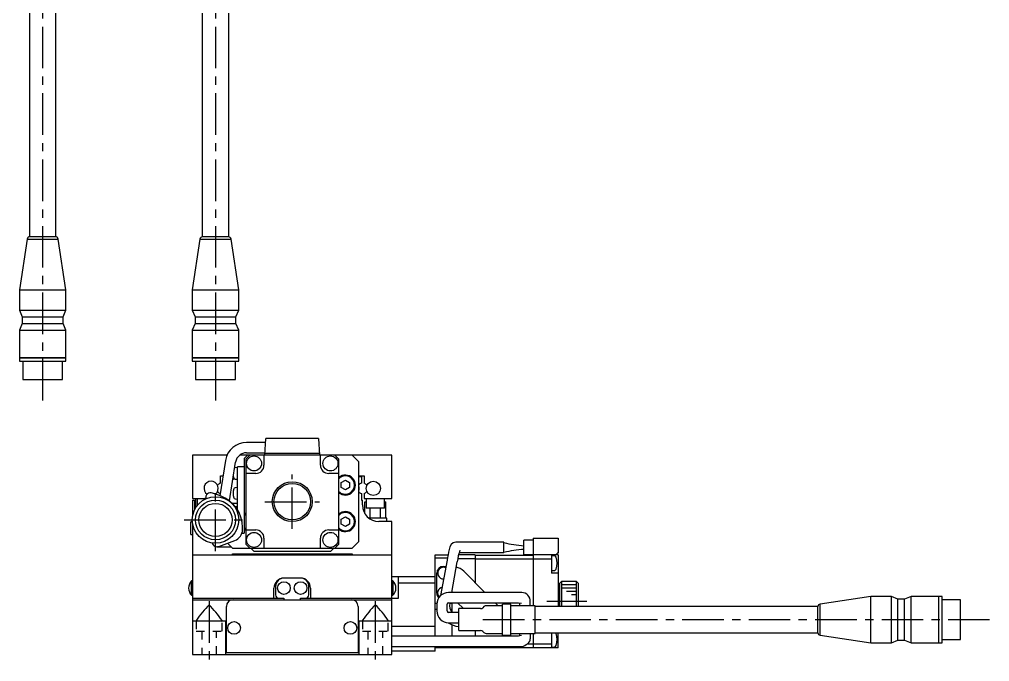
# Model space of a CAD drawing. Extents: x -257 to 411, y 17 to 424.
# Drawn here: x -220.7 to 71.3, y 24.2 to 217.4 of the extents above; entities that cross this region are included whole.
import ezdxf

# ---------------------------------------------------------------- set-up
doc = ezdxf.new("R2010")
doc.units = 0
doc.header["$LTSCALE"] = 10
doc.linetypes.add('CENTER', pattern=[2, 1.25, -0.25, 0.25, -0.25])
doc.linetypes.add('DOT', pattern=[0.5, 0.25, -0.25])
doc.layers.add('1', color=7, linetype='CONTINUOUS')

msp = doc.modelspace()

# ---------------------------------------------------------------- linework, layer by layer
at = {"layer": '1', "color": 4, "linetype": 'CENTER'}
for p, q in [((-213.65919, 255.239787), (-213.65919, 100.239787)), ((-161.656503, 255.239787), (-161.656503, 100.239787)), ((-138.556503, 64.094641), (-138.556503, 80.494641)), ((-161.656503, 57.394642), (-161.656503, 76.194639)), ((-146.756503, 72.294641), (-130.356503, 72.294641)), ((-171.056502, 66.794641), (-152.256505, 66.794641)), ((-163.556503, 42.342553), (-163.556503, 24.162847)), ((-113.556503, 42.342553), (-113.556503, 24.162847)), ((-49.866024, 42.29464), (-61.916572, 42.29464)), ((-81.175464, 36.79464), (71.28973, 36.79464))]:
    msp.add_line(p, q, dxfattribs=at)
at = {"layer": '1', "color": 7, "linetype": 'CONTINUOUS'}
for p, q in [((-217.65919, 237.096895), (-217.65919, 152.054552)), ((-209.65919, 152.054552), (-209.65919, 237.096895)), ((-165.656503, 237.096895), (-165.656503, 152.054552)), ((-157.656503, 152.054552), (-157.656503, 237.096895)), ((-217.65919, 152.054552), (-209.65919, 152.054552)), ((-165.656503, 152.054552), (-157.656503, 152.054552)), ((-218.343516, 151.330878), (-220.659189, 136.096895)), ((-218.343516, 151.330878), (-208.974864, 151.330878)), ((-206.659191, 136.096895), (-208.974864, 151.330878)), ((-166.340829, 151.330878), (-168.656502, 136.096895)), ((-166.340829, 151.330878), (-156.972178, 151.330878)), ((-154.656504, 136.096895), (-156.972178, 151.330878)), ((-220.659189, 136.096895), (-206.659191, 136.096895)), ((-220.659189, 136.096895), (-220.659189, 129.903896)), ((-206.659191, 129.903896), (-206.659191, 136.096895)), ((-168.656502, 136.096895), (-168.656502, 129.903896)), ((-168.656502, 136.096895), (-154.656504, 136.096895)), ((-154.656504, 129.903896), (-154.656504, 136.096895)), ((-220.659189, 129.903896), (-206.659191, 129.903896)), ((-220.659189, 129.903896), (-219.80919, 127.903896)), ((-207.50919, 127.903896), (-206.659191, 129.903896)), ((-168.656502, 129.903896), (-167.806503, 127.903896)), ((-168.656502, 129.903896), (-154.656504, 129.903896)), ((-155.506503, 127.903896), (-154.656504, 129.903896)), ((-219.80919, 125.903896), (-220.659189, 123.903896)), ((-219.80919, 127.903896), (-207.50919, 127.903896)), ((-219.80919, 127.903896), (-219.80919, 125.903896)), ((-219.80919, 125.903896), (-207.50919, 125.903896)), ((-207.50919, 125.903896), (-207.50919, 127.903896)), ((-206.659191, 123.903896), (-207.50919, 125.903896)), ((-167.806503, 125.903896), (-168.656502, 123.903896)), ((-167.806503, 127.903896), (-167.806503, 125.903896)), ((-167.806503, 127.903896), (-155.506503, 127.903896)), ((-167.806503, 125.903896), (-155.506503, 125.903896)), ((-155.506503, 125.903896), (-155.506503, 127.903896)), ((-154.656504, 123.903896), (-155.506503, 125.903896)), ((-220.659189, 123.903896), (-206.659191, 123.903896)), ((-220.659189, 123.903896), (-220.659189, 115.646896)), ((-206.659191, 115.646896), (-206.659191, 123.903896)), ((-168.656502, 123.903896), (-168.656502, 115.646896)), ((-168.656502, 123.903896), (-154.656504, 123.903896)), ((-154.656504, 115.646896), (-154.656504, 123.903896)), ((-220.659189, 115.646896), (-206.659191, 115.646896)), ((-220.659189, 115.646896), (-220.609189, 115.596896)), ((-220.659189, 115.596896), (-206.659191, 115.596896)), ((-220.659189, 115.596896), (-220.659189, 114.596894)), ((-220.659189, 114.596894), (-206.659191, 114.596894)), ((-219.659188, 114.596894), (-219.659188, 109.096893)), ((-207.659192, 109.096893), (-207.659192, 114.596894)), ((-206.709191, 115.596896), (-206.659191, 115.646896)), ((-206.659191, 114.596894), (-206.659191, 115.596896)), ((-168.656502, 115.646896), (-168.606502, 115.596896)), ((-168.656502, 115.646896), (-154.656504, 115.646896)), ((-168.656502, 115.596896), (-168.656502, 114.596894)), ((-168.656502, 115.596896), (-154.656504, 115.596896)), ((-168.656502, 114.596894), (-154.656504, 114.596894)), ((-167.656501, 114.596894), (-167.656501, 109.096893)), ((-155.656505, 109.096893), (-155.656505, 114.596894)), ((-154.706504, 115.596896), (-154.656504, 115.646896)), ((-154.656504, 114.596894), (-154.656504, 115.596896)), ((-219.659188, 109.096893), (-207.659192, 109.096893)), ((-167.656501, 109.096893), (-155.656505, 109.096893)), ((-146.806503, 86.294641), (-146.456873, 91.294641)), ((-130.656137, 91.294641), (-146.456869, 91.294641)), ((-130.656143, 91.294641), (-130.306503, 86.294641)), ((-146.539033, 90.119641), (-152.286709, 90.119641)), ((-168.556503, 86.294641), (-168.556503, 73.294641)), ((-158.201225, 86.294641), (-168.556503, 86.294641)), ((-158.66864, 84.709972), (-160.351045, 74.087685)), ((-108.556503, 86.29464), (-154.392018, 86.29464)), ((-152.056503, 86.294641), (-153.056503, 85.294641)), ((-153.056503, 85.294641), (-153.056503, 62.794641)), ((-151.356503, 86.294641), (-152.556503, 85.094641)), ((-152.556503, 85.094641), (-152.556503, 59.494641)), ((-152.286709, 87.019641), (-146.755806, 87.019641)), ((-147.056503, 86.294641), (-147.056503, 83.294641)), ((-130.341467, 86.794641), (-146.77154, 86.794641)), ((-130.056503, 83.294641), (-130.056503, 86.294641)), ((-124.556503, 85.094641), (-125.756503, 86.294641)), ((-124.556503, 59.494641), (-124.556503, 85.094641)), ((-118.556503, 84.294641), (-120.556503, 86.294641)), ((-108.556503, 73.29464), (-108.556503, 86.29464)), ((-157.457547, 72.539911), (-155.606806, 84.225025)), ((-155.056503, 82.544641), (-155.739291, 82.484905)), ((-153.056503, 82.794641), (-155.056503, 82.794641)), ((-155.056503, 69.899215), (-155.056503, 82.794641)), ((-118.556503, 60.294641), (-118.556503, 84.294641)), ((-160.156503, 77.830921), (-160.156503, 80.094641)), ((-160.156503, 80.094641), (-159.399637, 80.094641)), ((-156.074752, 79.276392), (-156.450031, 78.901113)), ((-156.255483, 79.794641), (-156.30851, 79.794641)), ((-155.739291, 79.104377), (-155.056503, 79.044641)), ((-149.556503, 80.794641), (-152.556503, 80.794641)), ((-124.556503, 80.794641), (-127.556503, 80.794641)), ((-118.556503, 80.09464), (-116.956503, 80.09464)), ((-117.756503, 79.794641), (-118.556503, 79.794641)), ((-117.756503, 79.794641), (-117.756503, 77.830921)), ((-116.956503, 80.09464), (-116.956503, 77.83092)), ((-155.056503, 76.544641), (-155.739291, 76.484905)), ((-123.806503, 78.016328), (-122.556503, 78.738016)), ((-123.806503, 76.572953), (-123.806503, 78.016328)), ((-122.556503, 75.851265), (-123.806503, 76.572953)), ((-122.556503, 78.738016), (-121.306503, 78.016328)), ((-121.306503, 76.572953), (-122.556503, 75.851265)), ((-121.306503, 78.016328), (-121.306503, 76.572953)), ((-168.556503, 73.294641), (-164.612071, 73.294641)), ((-167.556503, 70.5616), (-167.556503, 73.294641)), ((-167.056503, 71.24885), (-167.056503, 73.294641)), ((-164.612071, 73.14008), (-164.612071, 73.424943)), ((-160.137381, 74.009918), (-162.53194, 74.881466)), ((-155.739291, 73.104377), (-155.056503, 73.044641)), ((-117.756503, 74.758361), (-117.756503, 72.794641)), ((-116.956503, 74.75836), (-116.956503, 73.29464)), ((-116.956503, 73.29464), (-108.556503, 73.29464)), ((-116.306503, 73.29464), (-116.306503, 70.29464)), ((-110.806503, 70.29464), (-110.806503, 73.29464)), ((-168.456503, 72.794641), (-167.956503, 72.794641)), ((-168.456503, 68.455961), (-168.456503, 72.794641)), ((-167.956503, 72.794641), (-167.956503, 69.845867)), ((-156.556503, 71.794641), (-156.574266, 71.776878)), ((-155.056503, 71.794641), (-156.556503, 71.794641)), ((-155.727311, 70.844641), (-155.056503, 70.844641)), ((-117.756503, 72.794641), (-117.456503, 72.794641)), ((-117.456503, 71.294641), (-117.456503, 72.794641)), ((-116.73193, 68.704869), (-116.73193, 72.294641)), ((-116.73193, 72.294641), (-116.306503, 72.294641)), ((-110.806503, 70.29464), (-116.306503, 70.29464)), ((-115.144217, 67.294641), (-115.144217, 70.29464)), ((-111.96879, 67.294641), (-111.96879, 70.29464)), ((-110.806503, 72.294641), (-110.381077, 72.294641)), ((-110.381077, 67.294641), (-110.381077, 72.294641)), ((-123.806503, 67.016328), (-122.556503, 67.738016)), ((-122.556503, 67.738016), (-121.306503, 67.016328)), ((-110.056503, 67.294641), (-115.456503, 67.294641)), ((-110.056503, 66.294641), (-110.056503, 67.294641)), ((-168.630741, 66.194641), (-169.056503, 66.194641)), ((-169.056503, 62.394641), (-169.056503, 66.194641)), ((-168.556503, 65.615664), (-168.556503, 26.29464)), ((-153.524684, 63.918187), (-153.524684, 64.566007)), ((-123.806503, 65.572953), (-123.806503, 67.016328)), ((-122.556503, 64.851265), (-123.806503, 65.572953)), ((-121.306503, 65.572953), (-122.556503, 64.851265)), ((-121.306503, 67.016328), (-121.306503, 65.572953)), ((-108.556503, 66.294641), (-112.456503, 66.294641)), ((-108.556503, 26.29464), (-108.556503, 66.294641)), ((-169.056503, 62.394641), (-168.556503, 62.394641)), ((-153.707171, 62.794641), (-153.056503, 62.794641)), ((-152.556503, 63.794641), (-149.556503, 63.794641)), ((-127.556503, 63.794641), (-124.556503, 63.794641)), ((-161.182686, 58.744641), (-157.006503, 58.744641)), ((-160.652555, 58.838117), (-155.860512, 60.582277)), ((-158.047971, 59.786108), (-156.556503, 58.294641)), ((-152.556503, 59.494641), (-151.356503, 58.294641)), ((-147.056503, 61.294641), (-147.056503, 58.294641)), ((-130.056503, 58.294641), (-130.056503, 61.294641)), ((-125.756503, 58.294641), (-124.556503, 59.494641)), ((-120.556503, 58.294641), (-118.556503, 60.294641)), ((-74.856503, 60.11964), (-89.357741, 60.11964)), ((-74.856503, 56.99464), (-74.856503, 60.11964)), ((-68.856503, 56.29464), (-68.856503, 60.69464)), ((-66.056503, 60.69464), (-68.856503, 60.69464)), ((-66.056503, 61.29464), (-58.556503, 61.29464)), ((-66.056503, 61.29464), (-66.056503, 40.99464)), ((-58.556503, 61.29464), (-58.556503, 56.79464)), ((-168.556503, 56.294641), (-108.556503, 56.294641)), ((-156.556503, 58.294641), (-120.556503, 58.294641)), ((-156.556503, 56.594641), (-120.556503, 56.594641)), ((-156.556503, 56.294641), (-156.556503, 56.594641)), ((-151.056503, 58.294641), (-150.056503, 57.294641)), ((-127.056503, 57.294641), (-150.056503, 57.294641)), ((-127.056503, 57.294641), (-126.056503, 58.294641)), ((-120.556503, 56.594641), (-120.556503, 56.294641)), ((-95.556503, 56.29464), (-91.681942, 56.29464)), ((-95.556503, 31.84464), (-95.556503, 56.29464)), ((-83.556503, 56.29464), (-88.507615, 56.29464)), ((-88.327979, 57.01964), (-74.856503, 57.01964)), ((-83.556503, 56.29464), (-83.556503, 47.951495)), ((-83.556503, 56.19464), (-66.056503, 56.19464)), ((-58.556503, 56.29464), (-68.856503, 56.29464)), ((-60.556503, 56.29464), (-60.556503, 50.79464)), ((-59.571224, 55.95844), (-60.556503, 56.04464)), ((-58.856503, 56.29464), (-58.856503, 56.79464)), ((-58.556503, 56.79464), (-58.856503, 56.79464)), ((-58.556503, 56.29464), (-58.556503, 40.79464)), ((-91.881468, 55.29464), (-95.556503, 55.29464)), ((-91.983516, 54.739905), (-93.893611, 44.04059)), ((-93.056503, 52.79464), (-92.330795, 52.79464)), ((-90.577793, 44.974942), (-88.931766, 54.195091)), ((-83.556503, 55.09464), (-88.762999, 55.09464)), ((-83.556503, 55.053219), (-66.056503, 55.053219)), ((-66.056503, 55.09464), (-60.556503, 55.09464)), ((-108.556503, 49.79464), (-95.556503, 49.79464)), ((-106.556503, 43.29464), (-106.556503, 49.79464)), ((-95.056503, 44.79464), (-95.056503, 50.79464)), ((-86.935183, 51.330174), (-80.579951, 44.974942)), ((-60.556503, 51.54464), (-59.571224, 51.630841)), ((-58.556503, 50.79464), (-60.556503, 50.79464)), ((-168.848751, 44.144641), (-168.848751, 48.444641)), ((-168.556503, 48.444641), (-168.848751, 48.444641)), ((-143.556503, 46.794641), (-143.556503, 44.294641)), ((-136.056503, 49.294641), (-141.056503, 49.294641)), ((-133.556503, 44.294641), (-133.556503, 46.794641)), ((-108.264256, 48.444641), (-108.556503, 48.444641)), ((-108.264256, 48.444641), (-108.264256, 44.144641)), ((-95.556503, 47.79464), (-106.556503, 47.79464)), ((-57.556503, 48.29464), (-58.056503, 47.79464)), ((-58.056503, 40.79464), (-58.056503, 47.79464)), ((-57.556503, 48.29464), (-57.556503, 40.79464)), ((-53.056503, 48.29464), (-57.556503, 48.29464)), ((-53.056503, 40.79464), (-53.056503, 48.29464)), ((-52.556503, 47.79464), (-53.056503, 48.29464)), ((-52.556503, 47.79464), (-52.556503, 40.79464)), ((-168.848751, 44.144641), (-168.556503, 44.144641)), ((-144.056503, 43.294641), (-144.056503, 46.294641)), ((-133.056503, 46.294641), (-133.056503, 43.294641)), ((-108.556503, 44.144641), (-108.264256, 44.144641)), ((-70.493425, 44.974942), (-91.493425, 44.974942)), ((-58.056503, 44.79464), (-58.556503, 44.79464)), ((35.529283, 43.794639), (20.2953, 41.478966)), ((35.529283, 29.794641), (35.529283, 43.794639)), ((41.722282, 43.794639), (35.529283, 43.794639)), ((41.722282, 29.794641), (41.722282, 43.794639)), ((43.722282, 42.94464), (41.722282, 43.794639)), ((47.722282, 43.794639), (45.722282, 42.94464)), ((47.722282, 29.794641), (47.722282, 43.794639)), ((55.979282, 43.794639), (47.722282, 43.794639)), ((55.979282, 29.794641), (55.979282, 43.794639)), ((56.029282, 43.744639), (55.979282, 43.794639)), ((56.029282, 29.794641), (56.029282, 43.794639)), ((57.029284, 43.794639), (56.029282, 43.794639)), ((57.029284, 29.794641), (57.029284, 43.794639)), ((-168.556503, 43.294641), (-141.056503, 43.294641)), ((-168.556503, 42.79464), (-108.556503, 42.79464)), ((-141.056503, 43.294641), (-141.056503, 42.79464)), ((-136.056503, 42.79464), (-136.056503, 43.294641)), ((-136.056503, 43.29464), (-106.556503, 43.29464)), ((-95.556503, 41.79464), (-95.024123, 41.79464)), ((-95.043425, 41.424942), (-95.043425, 39.424942)), ((-91.943425, 39.424942), (-91.943425, 41.424942)), ((-91.493425, 41.874942), (-70.493425, 41.874942)), ((-91.158611, 41.721515), (-91.13122, 41.874942)), ((-91.145556, 41.79464), (-90.556503, 41.79464)), ((-90.556503, 41.874942), (-90.556503, 39.152308)), ((-87.013358, 40.09464), (-88.79366, 41.874942)), ((-75.306503, 40.99464), (-80.156503, 40.99464)), ((-77.479951, 41.874942), (-76.599649, 40.99464)), ((-75.306503, 32.09464), (-75.306503, 41.49464)), ((-72.806503, 41.49464), (-75.306503, 41.49464)), ((-72.806503, 32.09464), (-72.806503, 41.49464)), ((-65.470717, 40.99464), (-72.806503, 40.99464)), ((-70.493425, 41.874942), (-69.535342, 41.740485)), ((-70.043425, 40.99464), (-70.043425, 41.852716)), ((-66.943425, 40.99464), (-66.943425, 42.740902)), ((-65.470717, 32.59464), (-65.470717, 40.99464)), ((20.2953, 32.110315), (20.2953, 41.478966)), ((43.722282, 30.64464), (43.722282, 42.94464)), ((45.722282, 42.94464), (43.722282, 42.94464)), ((45.722282, 30.64464), (45.722282, 42.94464)), ((62.529285, 42.794638), (57.029284, 42.794638)), ((62.529285, 30.794642), (62.529285, 42.794638)), ((-158.356503, 26.79464), (-158.356503, 40.79464)), ((-118.756503, 40.79464), (-118.756503, 26.79464)), ((-95.043425, 39.79464), (-95.556503, 39.79464)), ((-88.470717, 38.974942), (-91.493425, 38.974942)), ((-90.556503, 39.79464), (-90.927256, 39.79464)), ((-88.470717, 33.49464), (-88.470717, 40.09464)), ((-81.88493, 40.09464), (-88.470717, 40.09464)), ((-80.86361, 40.701747), (-81.177824, 40.387534)), ((19.571627, 40.79464), (-65.470717, 40.79464)), ((19.571627, 32.79464), (19.571627, 40.79464)), ((-158.356503, 36.29464), (-168.556503, 36.29464)), ((-167.451561, 36.4656), (-167.456503, 36.417161)), ((-167.456503, 36.417161), (-167.298161, 36.29464)), ((-167.410004, 36.592673), (-167.451561, 36.4656)), ((-159.814846, 36.29464), (-159.656503, 36.417163)), ((-159.656503, 36.417163), (-159.678313, 36.528658)), ((-158.556503, 26.29464), (-158.556503, 36.29464)), ((-108.556503, 36.29464), (-118.756503, 36.29464)), ((-118.556503, 36.29464), (-118.556503, 26.29464)), ((-117.439782, 36.512776), (-117.456503, 36.417158)), ((-117.456503, 36.417158), (-117.298161, 36.29464)), ((-117.385523, 36.645781), (-117.439782, 36.512776)), ((-109.814846, 36.29464), (-109.656503, 36.417158)), ((-109.656503, 36.417158), (-109.686641, 36.552121)), ((-91.493425, 35.874942), (-88.470717, 35.874942)), ((-90.556503, 35.270721), (-90.556503, 31.84464)), ((-108.556503, 34.79464), (-95.556503, 34.79464)), ((-88.470717, 33.49464), (-81.88493, 33.49464)), ((-83.556503, 33.49464), (-83.556503, 31.84464)), ((-81.177824, 33.201747), (-80.86361, 32.887534)), ((-80.156503, 32.59464), (-75.306503, 32.59464)), ((-72.806503, 32.59464), (-65.470717, 32.59464)), ((-70.043425, 31.86906), (-70.043425, 32.59464)), ((-66.943425, 32.59464), (-66.943425, 30.978681)), ((-66.056503, 32.59464), (-66.056503, 28.29464)), ((-65.470717, 32.79464), (19.571627, 32.79464)), ((-60.556503, 32.79464), (-60.556503, 28.29464)), ((-58.556503, 28.29464), (-58.556503, 32.79464)), ((-70.493425, 31.84464), (-108.556503, 31.84464)), ((-75.306503, 32.09464), (-72.806503, 32.09464)), ((-69.535342, 31.979098), (-70.493425, 31.84464)), ((-67.642525, 29.536062), (-66.056503, 29.536062)), ((-67.071967, 30.312252), (-67.008602, 30.500347)), ((-67.008602, 30.500347), (-66.966888, 30.690194)), ((-66.966888, 30.690194), (-66.946136, 30.880379)), ((-66.946136, 30.880379), (-66.943425, 30.978681)), ((-66.056503, 29.49464), (-60.556503, 29.49464)), ((20.2953, 32.110315), (35.529283, 29.794641)), ((35.529283, 29.794641), (41.722282, 29.794641)), ((41.722282, 29.794641), (43.722282, 30.64464)), ((43.722282, 30.64464), (45.722282, 30.64464)), ((45.722282, 30.64464), (47.722282, 29.794641)), ((47.722282, 29.794641), (55.979282, 29.794641)), ((55.979282, 29.794641), (56.029282, 29.844641)), ((56.029282, 29.794641), (57.029284, 29.794641)), ((57.029284, 30.794642), (62.529285, 30.794642)), ((-168.556503, 26.29464), (-108.556503, 26.29464)), ((-158.356503, 27.79464), (-158.556503, 27.79464)), ((-118.756503, 26.79464), (-158.356503, 26.79464)), ((-118.556503, 27.79464), (-118.756503, 27.79464)), ((-108.556503, 28.74464), (-70.493425, 28.74464)), ((-95.556503, 27.29464), (-108.556503, 27.29464)), ((-95.556503, 27.29464), (-95.556503, 28.74464)), ((-90.556503, 28.29464), (-95.556503, 28.29464)), ((-90.556503, 28.74464), (-90.556503, 28.29464)), ((-90.556503, 28.39464), (-90.456503, 28.29464)), ((-83.556503, 28.29464), (-90.456503, 28.29464)), ((-83.556503, 28.74464), (-83.556503, 28.29464)), ((-83.556503, 28.39464), (-66.056503, 28.39464)), ((-58.556503, 28.29464), (-66.056503, 28.29464)), ((-60.556503, 28.54464), (-59.571224, 28.630841))]:
    msp.add_line(p, q, dxfattribs=at)
at = {"layer": '1', "color": 9, "linetype": 'CONTINUOUS'}
for p, q in [((-53.056503, 47.29464), (-57.556503, 47.29464)), ((-53.056503, 46.29464), (-57.556503, 46.29464)), ((-53.056503, 45.29464), (-56.056503, 45.29464)), ((-53.056503, 44.29464), (-54.556503, 44.29464))]:
    msp.add_line(p, q, dxfattribs=at)
at = {"layer": '1', "color": 9, "linetype": 'DOT'}
for p, q in [((-167.456503, 36.417293), (-167.456503, 33.29464)), ((-159.656503, 33.29464), (-159.656503, 36.417714)), ((-117.456503, 36.417516), (-117.456503, 33.29464)), ((-109.656503, 33.29464), (-109.656503, 36.417506)), ((-167.456503, 33.29464), (-159.656503, 33.29464)), ((-165.806503, 33.29464), (-165.806503, 26.29464)), ((-161.306503, 26.29464), (-161.306503, 33.29464)), ((-117.456503, 33.29464), (-109.656503, 33.29464)), ((-115.806503, 33.29464), (-115.806503, 26.29464)), ((-111.306503, 26.29464), (-111.306503, 33.29464))]:
    msp.add_line(p, q, dxfattribs=at)
at = {"layer": '1', "color": 7, "linetype": 'CONTINUOUS'}
for centre, radius in [((-150.056503, 83.794641), 2.25), ((-127.056503, 83.794641), 2.25), ((-138.556503, 72.294641), 6), ((-138.556503, 72.294641), 5.5), ((-114.156503, 76.29464), 2.15), ((-161.656503, 66.794641), 6.999999), ((-161.656503, 66.794641), 5.999998), ((-161.656503, 66.794641), 5), ((-150.056503, 60.794641), 2.25), ((-127.056503, 60.794641), 2.25), ((-141.056503, 46.294641), 1.9), ((-136.056503, 46.294641), 1.9), ((-156.056503, 34.29464), 1.9), ((-121.056503, 34.29464), 1.9)]:
    msp.add_circle(centre, radius, dxfattribs=at)
for centre, radius, start, end in [((-217.371273, 151.096894), 1.000002, 106.733256, 166.468302), ((-209.947107, 151.096894), 1.000002, 13.531698, 73.266744), ((-165.368586, 151.096894), 1.000002, 106.733256, 166.468302), ((-157.94442, 151.096894), 1.000002, 13.531698, 73.266744), ((-152.319933, 83.689534), 6.430193, 89.703957, 170.868859), ((-152.319513, 83.689111), 3.330691, 89.435683, 170.74077), ((-155.695713, 81.986807), 0.5, 95, 112.644354), ((-149.556503, 83.294641), 2.5, 270, 0), ((-127.556503, 83.294641), 2.5, 180, 270), ((-151.356503, 80.794641), 5, 189.751624, 195.362549), ((-155.695713, 79.602474), 0.5, 195.362549, 265), ((-122.556503, 77.294641), 3, 228.189685, 131.810315), ((-122.556503, 77.294641), 2.75, 223.341758, 136.658242), ((-162.956503, 76.294641), 2.15, 306.625311, 235.845716), ((-159.756503, 76.294641), 1.5875, 104.594028, 143.220956), ((-151.356503, 74.794641), 5, 164.637451, 195.362549), ((-155.695713, 75.986807), 0.5, 95, 164.637451), ((-117.356503, 76.294641), 1.5875, 104.594029, 139.104554), ((-120.556503, 76.294641), 2.15, 338.471096, 21.528904), ((-117.356503, 76.29464), 1.5875, 36.779043, 75.405971), ((-163.062071, 73.424943), 1.55, 70, 190.166304), ((-159.756503, 76.294641), 1.5875, 216.779043, 252.232389), ((-163.574684, 64.566007), 10.05, 0, 70), ((-155.695713, 73.602474), 0.5, 195.362549, 265), ((-117.356503, 76.294641), 1.5875, 220.895446, 255.405971), ((-117.356503, 76.29464), 1.5875, 284.594028, 323.220956), ((-112.456503, 71.294641), 5, 180, 270), ((-154.556503, 66.294641), 3, 48.189685, 60), ((-154.556503, 66.294641), 2.75, 43.341758, 56.944269), ((-122.556503, 66.294641), 3, 228.189685, 131.810315), ((-122.556503, 66.294641), 2.75, 223.341758, 136.658242), ((-154.556503, 66.294641), 2.75, 303.055731, 316.658242), ((-157.074684, 63.918187), 3.55, 290, 0), ((-154.556503, 66.294641), 3, 300, 311.810315), ((-149.556503, 61.294641), 2.5, 0, 90), ((-127.556503, 61.294641), 2.5, 90, 180), ((-161.182686, 60.294641), 1.55, 195.944444, 290), ((-89.080494, 57.924594), 2.212486, 97.19866625, 179.87921407), ((-67.442601, 87.632978), 28.615444, 254.984078, 267.167835), ((-54.373854, 48.266302), 38.162733, 165.33281197, 170.23360419), ((-65.951168, 50.672553), 23.249004, 162.360616, 171.285353), ((-67.399852, 29.084063), 28.889479, 92.890166, 104.957921), ((-59.614802, 55.460342), 0.5, 17.629155, 85), ((-64.856503, 53.79464), 6, 342.370845, 17.629155), ((-93.056503, 50.79464), 2, 90, 180), ((-90.470717, 47.79464), 5, 45, 75.402661), ((-93.056503, 50.79464), 1.75, 67.908853, 271.846969), ((-59.614802, 52.128939), 0.5, 275, 342.370845), ((-166.756503, 46.294641), 3, 134.220044, 225.779956), ((-141.056503, 46.294641), 3, 90, 180), ((-141.056503, 46.794641), 2.5, 90, 180), ((-136.056503, 46.794641), 2.5, 0, 90), ((-136.056503, 46.294641), 3, 0, 90), ((-110.356503, 46.294641), 3, 314.220044, 45.779956), ((-142.556503, 44.294641), 1, 180, 270), ((-134.556503, 44.294641), 1, 270, 0), ((-93.056503, 44.79464), 2, 180, 225.35227), ((-91.493425, 41.424942), 3.55, 90, 180), ((-93.056503, 44.79464), 1.75, 103.154813, 224.003078), ((-70.492368, 37.661251), 7.313691, 85.95285146, 90.00828177), ((-69.613096, 42.270299), 2.710832, 9.99725836, 97.69738539), ((-137.391694, 15.921195), 36.447345, 135.87970144, 145.44757624), ((-187.943956, 17.489126), 34.080058, 33.96392087, 44.30817542), ((-156.356503, 40.79464), 2, 90, 180), ((-120.756503, 40.79464), 2, 0, 90), ((-83.611546, 12.729248), 41.384563, 136.35067709, 144.69635639), ((-140.213659, 15.59244), 37.029813, 34.4732768, 43.9551275), ((-91.493425, 41.424942), 0.45, 90, 180), ((-87.866102, 41.136797), 3.344025, 169.929811, 220.286368), ((-80.156503, 39.99464), 1, 90, 135), ((20.529284, 40.506723), 1.000002, 103.531698, 163.266744), ((-91.493425, 39.424942), 3.55, 180, 270), ((-91.493425, 39.424942), 0.45, 180, 270), ((-81.88493, 41.09464), 1, 270, 315), ((-87.765265, 41.235455), 6.587151, 234.450977, 263.85197), ((-81.88493, 32.49464), 1, 45, 90), ((-80.156503, 33.59464), 1, 225, 270), ((-59.614802, 32.460342), 0.5, 17.629155, 41.958803), ((-64.856503, 30.79464), 6, 342.370845, 17.629155), ((20.529284, 33.082557), 1.000002, 196.733256, 256.468302), ((-70.00189, 32.18945), 3.479701, 261.87936227, 327.35237059), ((-59.614802, 29.128939), 0.5, 275, 342.370845)]:
    msp.add_arc(centre, radius, start, end, dxfattribs=at)

doc.saveas('drawing.dxf')
